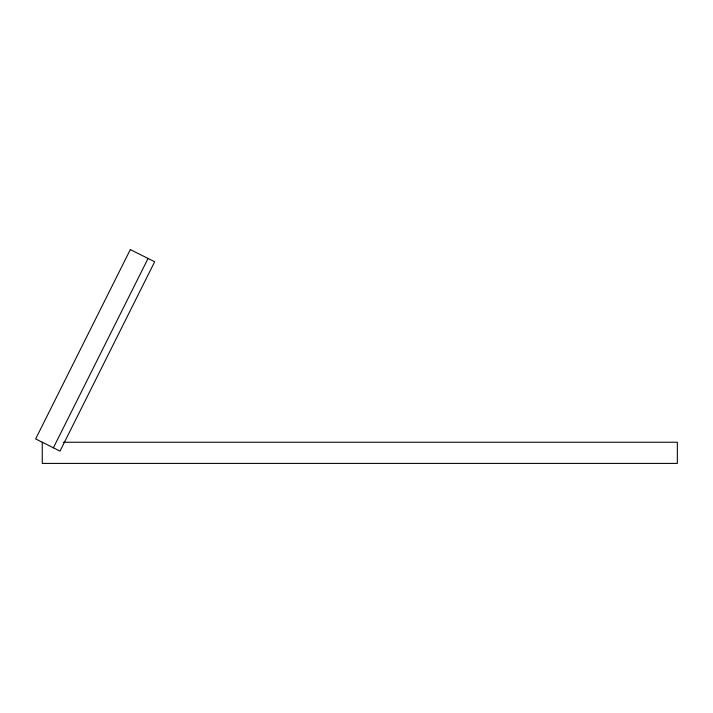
<?xml version="1.0" encoding="UTF-8"?>
<svg xmlns="http://www.w3.org/2000/svg" width="713" height="713" viewBox="0 0 713 713"><rect width="100%" height="100%" fill="white"/><g stroke="black" fill="none" stroke-linecap="round" stroke-linejoin="round"><path stroke-width="1.07" d="M53.395 447.809L148.063 258.462M63.395 442.238L677.35 442.238L677.35 463.414L42.263 463.414L42.263 442.238M130.327 249.586L35.65 438.932L60.008 451.115L154.676 261.769L130.327 249.586"/></g></svg>
